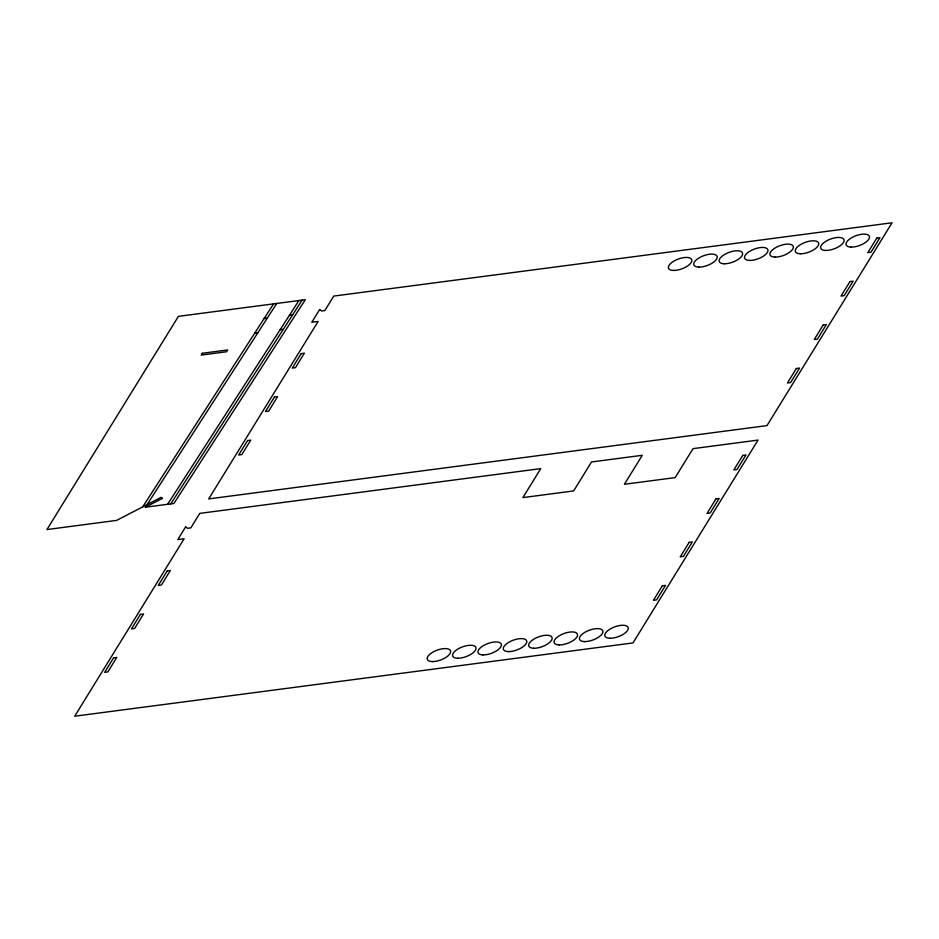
<?xml version="1.0" encoding="UTF-8"?>
<svg xmlns="http://www.w3.org/2000/svg" width="939" height="939" viewBox="0 0 939 939"><rect width="100%" height="100%" fill="white"/><g stroke="black" fill="none" stroke-linecap="round" stroke-linejoin="round"><path stroke-width="1.41" d="M142.716 506.86L273.566 303.872M145.392 507.213L162.553 498.304L161.097 497.318L116.647 520.394L46.95 529.549L178.41 316.361L305.292 299.705L173.95 503.457L145.392 507.213L276.735 303.461M167.6 504.29L298.942 300.539M170.769 503.879L302.112 300.128M264.117 318.532L267.286 318.121M289.494 315.199L292.663 314.788M280.139 329.718L283.296 329.331M254.762 333.052L257.92 332.664M202.284 353.275L201.169 355.095L226.545 351.761L227.661 349.942L202.284 353.275M185.605 526.896L177.788 539.573L184.126 538.74L74.697 716.211L632.98 642.922L758.043 440.098L693.017 448.642L675.153 477.611L624.4 484.278L642.264 455.298L591.511 461.965L573.647 490.933L522.894 497.6L540.758 468.62L199.761 513.387L190.828 527.871L187.659 528.293L185.605 526.896M319.612 309.588L311.795 322.265L318.133 321.431L208.693 498.902L766.975 425.613L892.05 222.789L333.768 296.078L324.835 310.563L321.666 310.985L319.612 309.588M113.596 657.84L104.663 672.336L107.844 671.913L116.776 657.429L113.596 657.84M140.404 614.376L131.472 628.872L134.641 628.449L143.573 613.965L140.404 614.376M167.201 570.924L158.268 585.408L161.438 584.985L170.37 570.501L167.201 570.924M247.603 440.532L238.67 455.016L241.839 454.605L250.772 440.121L247.603 440.532M274.399 397.068L265.467 411.564L268.648 411.141L277.58 396.657L274.399 397.068M301.208 353.604L292.275 368.1L295.445 367.677L304.377 353.193L301.208 353.604M662.371 585.807L653.427 600.291L656.607 599.88L665.54 585.396L662.371 585.807M689.167 542.343L680.235 556.839L683.404 556.416L692.336 541.932L689.167 542.343M715.964 498.879L707.032 513.375L710.201 512.952L719.145 498.468L715.964 498.879M742.772 455.427L733.84 469.911L737.009 469.488L745.942 455.004L742.772 455.427M796.366 368.499L787.434 382.983L790.603 382.572L799.547 368.076L796.366 368.499M823.174 325.035L814.242 339.519L817.411 339.108L826.343 324.624L823.174 325.035M849.971 281.571L841.039 296.067L844.208 295.644L853.14 281.16L849.971 281.571M876.768 238.107L867.836 252.603L871.016 252.18L879.949 237.696L876.768 238.107M851.086 247.11A12.395 5.223 -20.2 0 0 869.479 237.567A12.395 5.223 -20.2 0 0 852.659 237.156A12.395 5.223 -20.2 0 0 851.086 247.11M825.71 250.443A12.395 5.223 -20.2 0 0 844.102 240.889A12.395 5.223 -20.2 0 0 827.282 240.49A12.395 5.223 -20.2 0 0 825.71 250.443M800.333 253.776A12.395 5.223 -20.2 0 0 818.726 244.222A12.395 5.223 -20.2 0 0 801.906 243.823A12.395 5.223 -20.2 0 0 800.333 253.776M774.957 257.098A12.395 5.223 -20.2 0 0 793.349 247.556A12.395 5.223 -20.2 0 0 776.53 247.157A12.395 5.223 -20.2 0 0 774.957 257.098M749.58 260.432A12.395 5.223 -20.2 0 0 767.973 250.889A12.395 5.223 -20.2 0 0 751.153 250.478A12.395 5.223 -20.2 0 0 749.58 260.432M724.204 263.765A12.395 5.223 -20.2 0 0 742.596 254.223A12.395 5.223 -20.2 0 0 725.777 253.812A12.395 5.223 -20.2 0 0 724.204 263.765M698.827 267.099A12.395 5.223 -20.2 0 0 717.22 257.544A12.395 5.223 -20.2 0 0 700.4 257.145A12.395 5.223 -20.2 0 0 698.827 267.099M673.451 270.432A12.395 5.223 -20.2 0 0 691.843 260.878A12.395 5.223 -20.2 0 0 675.024 260.479A12.395 5.223 -20.2 0 0 673.451 270.432M584.504 641.595A12.395 5.223 -20.2 0 0 602.897 632.053A12.395 5.223 -20.2 0 0 586.065 631.654A12.395 5.223 -20.2 0 0 584.504 641.595M508.375 651.596A12.395 5.223 -20.2 0 0 526.767 642.041A12.395 5.223 -20.2 0 0 509.936 641.642A12.395 5.223 -20.2 0 0 508.375 651.596M482.998 654.917A12.395 5.223 -20.2 0 0 501.391 645.375A12.395 5.223 -20.2 0 0 484.559 644.976A12.395 5.223 -20.2 0 0 482.998 654.917M457.622 658.251A12.395 5.223 -20.2 0 0 476.014 648.708A12.395 5.223 -20.2 0 0 459.183 648.309A12.395 5.223 -20.2 0 0 457.622 658.251M432.245 661.584A12.395 5.223 -20.2 0 0 450.638 652.042A12.395 5.223 -20.2 0 0 433.806 651.631A12.395 5.223 -20.2 0 0 432.245 661.584M533.751 648.262A12.395 5.223 -20.2 0 0 552.144 638.708A12.395 5.223 -20.2 0 0 535.312 638.309A12.395 5.223 -20.2 0 0 533.751 648.262M609.881 638.262A12.395 5.223 -20.2 0 0 628.273 628.719A12.395 5.223 -20.2 0 0 611.442 628.32A12.395 5.223 -20.2 0 0 609.881 638.262M559.128 644.929A12.395 5.223 -20.2 0 0 577.52 635.386A12.395 5.223 -20.2 0 0 560.689 634.975A12.395 5.223 -20.2 0 0 559.128 644.929"/></g></svg>
